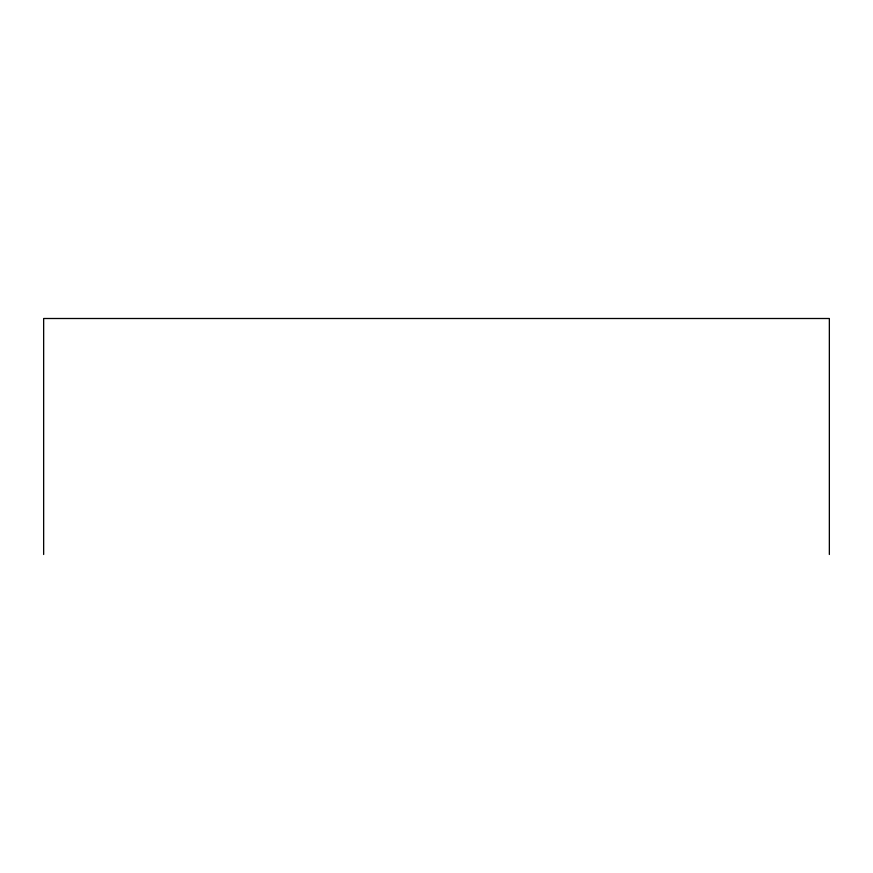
<?xml version="1.0" encoding="UTF-8"?>
<svg xmlns="http://www.w3.org/2000/svg" width="873" height="873" viewBox="0 0 873 873"><rect width="100%" height="100%" fill="white"/><g stroke="black" fill="none" stroke-linecap="round" stroke-linejoin="round"><path stroke-width="1.31" d="M829.35 554.497L829.35 318.503L43.65 318.503L43.65 554.497"/></g></svg>
